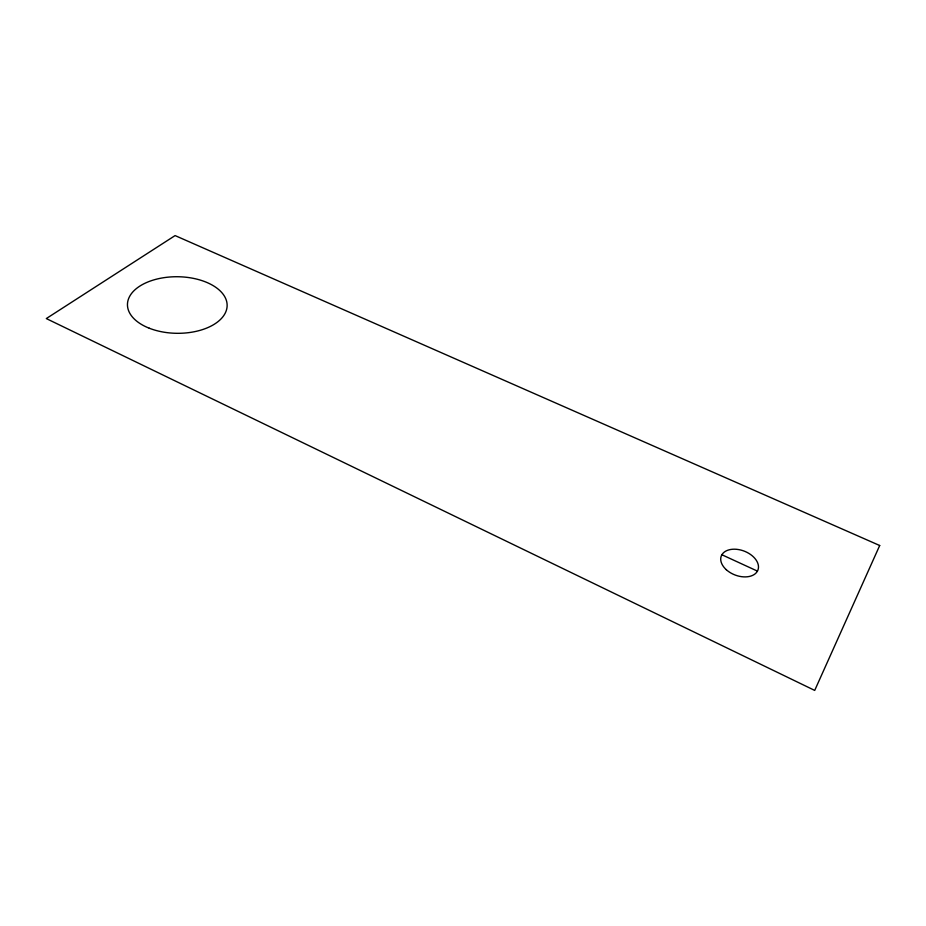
<?xml version="1.0" encoding="UTF-8"?>
<svg xmlns="http://www.w3.org/2000/svg" width="926" height="926" viewBox="0 0 926 926"><rect width="100%" height="100%" fill="white"/><g stroke="black" fill="none" stroke-linecap="round" stroke-linejoin="round"><path stroke-width="1.39" d="M721.898 554.755L757.445 571.122M879.7 545.507L814.706 690.414L46.3 318.567L175.095 235.586L879.7 545.507M149.248 328.209A49.842 28.289 0.6 0 0 226.997 307.478A49.842 28.289 0.6 0 0 155.649 279.386A49.842 28.289 0.6 0 0 149.248 328.209M726.273 569.687A19.62 12.779 21 0 0 757.85 570.277A19.62 12.779 21 0 0 734.688 549.199A19.62 12.779 21 0 0 726.273 569.687"/></g></svg>
